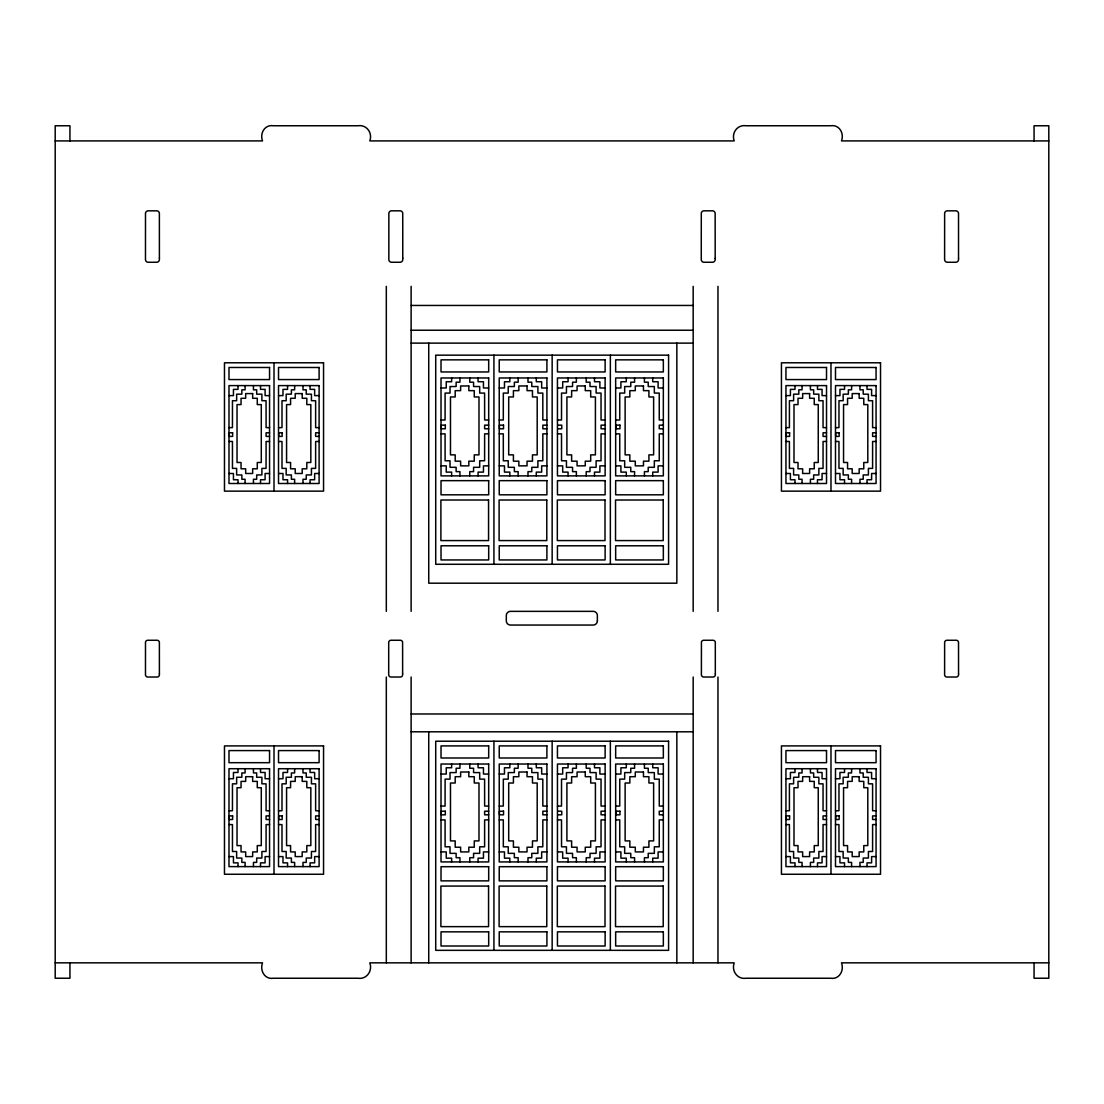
<?xml version="1.0" encoding="UTF-8"?>
<svg xmlns="http://www.w3.org/2000/svg" width="1104" height="1104" viewBox="0 0 1104 1104"><rect width="100%" height="100%" fill="white"/><g stroke="black" fill="none" stroke-linecap="round" stroke-linejoin="round"><path stroke-width="1.5" d="M55.2 140.912L262.517 140.912C259.619 133.17 264.836 124.366 273.364 125.759L357.986 125.759C366.5 124.421 372.779 132.756 369.826 140.912L734.188 140.912C731.234 132.756 737.527 124.421 746.042 125.759L830.65 125.759C839.178 124.366 844.408 133.17 841.496 140.912L1048.8 140.912M411.13 305.449L693.174 305.449M411.13 330.234L693.174 330.234M411.13 343.123L693.174 343.123M441.02 387.987L446.251 387.987L446.251 381.736L451.633 381.736L451.633 377.968M488.686 387.987L483.455 387.987L483.455 381.736L478.073 381.736L478.073 377.968M499.229 387.987L504.473 387.987L504.473 381.736L509.841 381.736L509.841 377.968M546.908 387.987L541.664 387.987L541.664 381.736L536.296 381.736L536.296 377.968M557.451 387.987L562.681 387.987L562.681 381.736L568.063 381.736L568.063 377.968M605.116 387.987L599.886 387.987L599.886 381.736L594.504 381.736L594.504 377.968M615.659 387.987L620.903 387.987L620.903 381.736L626.285 381.736L626.285 377.968M663.338 387.987L658.108 387.987L658.108 381.736L652.726 381.736L652.726 377.968M228.983 395.618L233.441 395.618L233.441 389.367L238.009 389.367L238.009 385.6M269.555 395.618L265.098 395.618L265.098 389.367L260.516 389.367L260.516 385.6M278.525 395.618L282.983 395.618L282.983 389.367L287.564 389.367L287.564 385.6M319.097 395.618L314.64 395.618L314.64 389.367L310.058 389.367L310.058 385.6M785.951 395.618L790.409 395.618L790.409 389.367L794.99 389.367L794.99 385.6M826.523 395.618L822.066 395.618L822.066 389.367L817.484 389.367L817.484 385.6M835.493 395.618L839.951 395.618L839.951 389.367L844.532 389.367L844.532 385.6M876.065 395.618L871.608 395.618L871.608 389.367L867.026 389.367L867.026 385.6M441.02 420.003L445.078 420.003L445.105 393.079L450.018 393.079L450.018 386.538L456.131 386.538L456.131 382.191L459.94 382.191L459.94 377.968M488.686 420.003L484.628 420.003L484.601 393.079L479.688 393.079L479.688 386.538L473.575 386.538L473.575 382.191L469.766 382.191L469.766 377.968M499.229 420.003L503.3 420.003L503.327 393.079L508.24 393.079L508.24 386.538L514.354 386.538L514.354 382.191L518.149 382.191L518.149 377.968M546.908 420.003L542.837 420.003L542.809 393.079L537.896 393.079L537.896 386.538L531.783 386.538L531.783 382.191L527.988 382.191L527.988 377.968M557.451 420.003L561.508 420.003L561.536 393.079L566.449 393.079L566.449 386.538L572.562 386.538L572.562 382.191L576.371 382.191L576.371 377.968M605.116 420.003L601.059 420.003L601.031 393.079L596.119 393.079L596.119 386.538L590.005 386.538L590.005 382.191L586.196 382.191L586.196 377.968M615.659 420.003L619.73 420.003L619.758 393.079L624.671 393.079L624.671 386.538L630.784 386.538L630.784 382.191L634.579 382.191L634.579 377.968M663.338 420.003L659.267 420.003L659.24 393.079L654.341 393.079L654.341 386.538L648.214 386.538L648.214 382.191L644.419 382.191L644.419 377.968M488.686 425.15L484.628 425.15L484.628 428.78L488.686 428.78M546.908 425.15L542.837 425.15L542.837 428.78L546.908 428.78M557.658 425.15L561.729 425.15L561.729 428.78L557.658 428.78M605.116 425.15L601.059 425.15L601.059 428.78L605.116 428.78M663.338 425.15L659.267 425.15L659.267 428.78L663.338 428.78M228.983 427.634L232.447 427.634L232.461 400.711L236.642 400.711L236.642 394.169L241.845 394.169L241.845 389.822L245.088 389.822L245.088 385.6M269.555 427.634L266.092 427.634L266.064 400.711L261.896 400.711L261.896 394.169L256.68 394.169L256.68 389.822L253.451 389.822L253.451 385.6M278.525 427.634L281.989 427.634L282.003 400.711L286.184 400.711L286.184 394.169L291.387 394.169L291.387 389.822L294.63 389.822L294.63 385.6M319.097 427.634L315.634 427.634L315.62 400.711L311.438 400.711L311.438 394.169L306.236 394.169L306.236 389.822L302.993 389.822L302.993 385.6M785.951 427.634L789.415 427.634L789.429 400.711L793.61 400.711L793.61 394.169L798.813 394.169L798.813 389.822L802.056 389.822L802.056 385.6M826.523 427.634L823.06 427.634L823.046 400.711L818.864 400.711L818.864 394.169L813.662 394.169L813.662 389.822L810.419 389.822L810.419 385.6M835.493 427.634L838.957 427.634L838.971 400.711L843.152 400.711L843.152 394.169L848.355 394.169L848.355 389.822L851.598 389.822L851.598 385.6M876.065 427.634L872.602 427.634L872.588 400.711L868.406 400.711L868.406 394.169L863.204 394.169L863.204 389.822L859.961 389.822L859.961 385.6M269.555 432.782L266.092 432.782L266.092 436.397L269.555 436.397M319.097 432.782L315.634 432.782L315.634 436.397L319.097 436.397M826.523 432.782L823.06 432.782L823.06 436.397L826.523 436.397M876.065 432.782L872.602 432.782L872.602 436.397L876.065 436.397M441.02 433.844L445.078 433.844L445.105 460.768L450.018 460.768L450.018 467.309L456.131 467.309L456.131 471.643L459.94 471.643L459.94 475.879M488.686 433.844L484.628 433.844L484.601 460.768L479.688 460.768L479.688 467.309L473.575 467.309L473.575 471.643L469.766 471.643L469.766 475.879M499.229 433.844L503.3 433.844L503.327 460.768L508.24 460.768L508.24 467.309L514.354 467.309L514.354 471.643L518.149 471.643L518.149 475.879M546.908 433.844L542.837 433.844L542.809 460.768L537.896 460.768L537.896 467.309L531.783 467.309L531.783 471.643L527.988 471.643L527.988 475.879M557.451 433.844L561.508 433.844L561.536 460.768L566.449 460.768L566.449 467.309L572.562 467.309L572.562 471.643L576.371 471.643L576.371 475.879M605.116 433.844L601.059 433.844L601.031 460.768L596.119 460.768L596.119 467.309L590.005 467.309L590.005 471.643L586.196 471.643L586.196 475.879M615.659 433.844L619.73 433.844L619.758 460.768L624.671 460.768L624.671 467.309L630.784 467.309L630.784 471.643L634.579 471.643L634.579 475.879M663.338 433.844L659.267 433.844L659.24 460.768L654.341 460.768L654.341 467.309L648.214 467.309L648.214 471.643L644.419 471.643L644.419 475.879M228.983 441.476L232.447 441.476L232.461 468.386L236.642 468.386L236.642 474.941L241.845 474.941L241.845 479.274L245.088 479.274L245.088 483.497M269.555 441.476L266.092 441.476L266.064 468.386L261.896 468.386L261.896 474.941L256.68 474.941L256.68 479.274L253.451 479.274L253.451 483.497M278.525 441.476L281.989 441.476L282.003 468.386L286.184 468.386L286.184 474.941L291.387 474.941L291.387 479.274L294.63 479.274L294.63 483.497M319.097 441.476L315.634 441.476L315.62 468.386L311.438 468.386L311.438 474.941L306.236 474.941L306.236 479.274L302.993 479.274L302.993 483.497M785.951 441.476L789.415 441.476L789.429 468.386L793.61 468.386L793.61 474.941L798.813 474.941L798.813 479.274L802.056 479.274L802.056 483.497M826.523 441.476L823.06 441.476L823.046 468.386L818.864 468.386L818.864 474.941L813.662 474.941L813.662 479.274L810.419 479.274L810.419 483.497M835.493 441.476L838.957 441.476L838.971 468.386L843.152 468.386L843.152 474.941L848.355 474.941L848.355 479.274L851.598 479.274L851.598 483.497M876.065 441.476L872.602 441.476L872.588 468.386L868.406 468.386L868.406 474.941L863.204 474.941L863.204 479.274L859.961 479.274L859.961 483.497M441.02 465.86L446.251 465.86L446.251 472.112L451.633 472.112L451.633 475.879M488.686 465.86L483.455 465.86L483.455 472.112L478.073 472.112L478.073 475.879M499.229 465.86L504.473 465.86L504.473 472.112L509.841 472.112L509.841 475.879M546.908 465.86L541.664 465.86L541.664 472.112L536.296 472.112L536.296 475.879M557.451 465.86L562.681 465.86L562.681 472.112L568.063 472.112L568.063 475.879M605.116 465.86L599.886 465.86L599.886 472.112L594.504 472.112L594.504 475.879M615.659 465.86L620.903 465.86L620.903 472.112L626.285 472.112L626.285 475.879M663.338 465.86L658.108 465.86L658.108 472.112L652.726 472.112L652.726 475.879M228.983 473.492L233.441 473.492L233.441 479.743L238.009 479.743L238.009 483.497M269.555 473.492L265.098 473.492L265.098 479.743L260.516 479.743L260.516 483.497M278.525 473.492L282.983 473.492L282.983 479.743L287.564 479.743L287.564 483.497M319.097 473.492L314.64 473.492L314.64 479.743L310.058 479.743L310.058 483.497M785.951 473.492L790.409 473.492L790.409 479.743L794.99 479.743L794.99 483.497M826.523 473.492L822.066 473.492L822.066 479.743L817.484 479.743L817.484 483.497M835.493 473.492L839.951 473.492L839.951 479.743L844.532 479.743L844.532 483.497M876.065 473.492L871.608 473.492L871.608 479.743L867.026 479.743L867.026 483.497M411.13 713.984L693.174 713.984M411.13 731.8L693.174 731.8M441.02 774.042L446.251 774.042L446.251 767.777L451.633 767.777L451.633 764.023M488.686 774.042L483.455 774.042L483.455 767.777L478.073 767.777L478.073 764.023M499.229 774.042L504.473 774.042L504.473 767.777L509.841 767.777L509.841 764.023M546.908 774.042L541.664 774.042L541.664 767.777L536.296 767.777L536.296 764.023M557.451 774.042L562.681 774.042L562.681 767.777L568.063 767.777L568.063 764.023M605.116 774.042L599.886 774.042L599.886 767.777L594.504 767.777L594.504 764.023M615.659 774.042L620.903 774.042L620.903 767.777L626.285 767.777L626.285 764.023M663.338 774.042L658.108 774.042L658.108 767.777L652.726 767.777L652.726 764.023M228.983 778.72L233.441 778.72L233.441 772.469L238.009 772.469L238.009 768.715M269.555 778.72L265.098 778.72L265.098 772.469L260.516 772.469L260.516 768.715M278.525 778.72L282.983 778.72L282.983 772.469L287.564 772.469L287.564 768.715M319.097 778.72L314.64 778.72L314.64 772.469L310.058 772.469L310.058 768.715M785.951 778.72L790.409 778.72L790.409 772.469L794.99 772.469L794.99 768.715M826.523 778.72L822.066 778.72L822.066 772.469L817.484 772.469L817.484 768.715M835.493 778.72L839.951 778.72L839.951 772.469L844.532 772.469L844.532 768.715M876.065 778.72L871.608 778.72L871.608 772.469L867.026 772.469L867.026 768.715M441.02 806.058L445.078 806.058L445.105 779.134L450.018 779.134L450.018 772.593L456.131 772.593L456.131 768.246L459.94 768.246L459.94 764.023M488.686 806.058L484.628 806.058L484.601 779.134L479.688 779.134L479.688 772.593L473.575 772.593L473.575 768.246L469.766 768.246L469.766 764.023M499.229 806.058L503.3 806.058L503.327 779.134L508.24 779.134L508.24 772.593L514.354 772.593L514.354 768.246L518.149 768.246L518.149 764.023M546.908 806.058L542.837 806.058L542.809 779.134L537.896 779.134L537.896 772.593L531.783 772.593L531.783 768.246L527.988 768.246L527.988 764.023M557.451 806.058L561.508 806.058L561.536 779.134L566.449 779.134L566.449 772.593L572.562 772.593L572.562 768.246L576.371 768.246L576.371 764.023M605.116 806.058L601.059 806.058L601.031 779.134L596.119 779.134L596.119 772.593L590.005 772.593L590.005 768.246L586.196 768.246L586.196 764.023M615.659 806.058L619.73 806.058L619.758 779.134L624.671 779.134L624.671 772.593L630.784 772.593L630.784 768.246L634.579 768.246L634.579 764.023M663.338 806.058L659.267 806.058L659.24 779.134L654.341 779.134L654.341 772.593L648.214 772.593L648.214 768.246L644.419 768.246L644.419 764.023M228.983 810.75L232.447 810.75L232.461 783.826L236.642 783.826L236.642 777.271L241.845 777.271L241.845 772.938L245.088 772.938L245.088 768.715M269.555 810.75L266.092 810.75L266.064 783.826L261.896 783.826L261.896 777.271L256.68 777.271L256.68 772.938L253.451 772.938L253.451 768.715M278.525 810.75L281.989 810.75L282.003 783.826L286.184 783.826L286.184 777.271L291.387 777.271L291.387 772.938L294.63 772.938L294.63 768.715M319.097 810.75L315.634 810.75L315.62 783.826L311.438 783.826L311.438 777.271L306.236 777.271L306.236 772.938L302.993 772.938L302.993 768.715M785.951 810.75L789.415 810.75L789.429 783.826L793.61 783.826L793.61 777.271L798.813 777.271L798.813 772.938L802.056 772.938L802.056 768.715M826.523 810.75L823.06 810.75L823.046 783.826L818.864 783.826L818.864 777.271L813.662 777.271L813.662 772.938L810.419 772.938L810.419 768.715M835.493 810.75L838.957 810.75L838.971 783.826L843.152 783.826L843.152 777.271L848.355 777.271L848.355 772.938L851.598 772.938L851.598 768.715M876.065 810.75L872.602 810.75L872.588 783.826L868.406 783.826L868.406 777.271L863.204 777.271L863.204 772.938L859.961 772.938L859.961 768.715M488.686 811.205L484.628 811.205L484.628 814.821L488.686 814.821M546.908 811.205L542.837 811.205L542.837 814.821L546.908 814.821M557.658 811.205L561.729 811.205L561.729 814.821L557.658 814.821M605.116 811.205L601.059 811.205L601.059 814.821L605.116 814.821M663.338 811.205L659.267 811.205L659.267 814.821L663.338 814.821M269.555 815.897L266.092 815.897L266.092 819.513L269.555 819.513M319.097 815.897L315.634 815.897L315.634 819.513L319.097 819.513M826.523 815.897L823.06 815.897L823.06 819.513L826.523 819.513M876.065 815.897L872.602 815.897L872.602 819.513L876.065 819.513M441.02 819.886L445.078 819.886L445.105 846.809L450.018 846.809L450.018 853.351L456.131 853.351L456.131 857.698L459.94 857.698L459.94 861.92M488.686 819.886L484.628 819.886L484.601 846.809L479.688 846.809L479.688 853.351L473.575 853.351L473.575 857.698L469.766 857.698L469.766 861.92M499.229 819.886L503.3 819.886L503.327 846.809L508.24 846.809L508.24 853.351L514.354 853.351L514.354 857.698L518.149 857.698L518.149 861.92M546.908 819.886L542.837 819.886L542.809 846.809L537.896 846.809L537.896 853.351L531.783 853.351L531.783 857.698L527.988 857.698L527.988 861.92M557.451 819.886L561.508 819.886L561.536 846.809L566.449 846.809L566.449 853.351L572.562 853.351L572.562 857.698L576.371 857.698L576.371 861.92M605.116 819.886L601.059 819.886L601.031 846.809L596.119 846.809L596.119 853.351L590.005 853.351L590.005 857.698L586.196 857.698L586.196 861.92M615.659 819.886L619.73 819.886L619.758 846.809L624.671 846.809L624.671 853.351L630.784 853.351L630.784 857.698L634.579 857.698L634.579 861.92M663.338 819.886L659.267 819.886L659.24 846.809L654.341 846.809L654.341 853.351L648.214 853.351L648.214 857.698L644.419 857.698L644.419 861.92M228.983 824.578L232.447 824.578L232.461 851.501L236.642 851.501L236.642 858.043L241.845 858.043L241.845 862.39L245.088 862.39L245.088 866.612M269.555 824.578L266.092 824.578L266.064 851.501L261.896 851.501L261.896 858.043L256.68 858.043L256.68 862.39L253.451 862.39L253.451 866.612M278.525 824.578L281.989 824.578L282.003 851.501L286.184 851.501L286.184 858.043L291.387 858.043L291.387 862.39L294.63 862.39L294.63 866.612M319.097 824.578L315.634 824.578L315.62 851.501L311.438 851.501L311.438 858.043L306.236 858.043L306.236 862.39L302.993 862.39L302.993 866.612M785.951 824.578L789.415 824.578L789.429 851.501L793.61 851.501L793.61 858.043L798.813 858.043L798.813 862.39L802.056 862.39L802.056 866.612M826.523 824.578L823.06 824.578L823.046 851.501L818.864 851.501L818.864 858.043L813.662 858.043L813.662 862.39L810.419 862.39L810.419 866.612M835.493 824.578L838.957 824.578L838.971 851.501L843.152 851.501L843.152 858.043L848.355 858.043L848.355 862.39L851.598 862.39L851.598 866.612M876.065 824.578L872.602 824.578L872.588 851.501L868.406 851.501L868.406 858.043L863.204 858.043L863.204 862.39L859.961 862.39L859.961 866.612M441.02 851.915L446.251 851.915L446.251 858.167L451.633 858.167L451.633 861.92M488.686 851.915L483.455 851.915L483.455 858.167L478.073 858.167L478.073 861.92M499.229 851.915L504.473 851.915L504.473 858.167L509.841 858.167L509.841 861.92M546.908 851.915L541.664 851.915L541.664 858.167L536.296 858.167L536.296 861.92M557.451 851.915L562.681 851.915L562.681 858.167L568.063 858.167L568.063 861.92M605.116 851.915L599.886 851.915L599.886 858.167L594.504 858.167L594.504 861.92M615.659 851.915L620.903 851.915L620.903 858.167L626.285 858.167L626.285 861.92M663.338 851.915L658.108 851.915L658.108 858.167L652.726 858.167L652.726 861.92M228.983 856.594L233.441 856.594L233.441 862.859L238.009 862.859L238.009 866.612M269.555 856.594L265.098 856.594L265.098 862.859L260.516 862.859L260.516 866.612M278.525 856.594L282.983 856.594L282.983 862.859L287.564 862.859L287.564 866.612M319.097 856.594L314.64 856.594L314.64 862.859L310.058 862.859L310.058 866.612M785.951 856.594L790.409 856.594L790.409 862.859L794.99 862.859L794.99 866.612M826.523 856.594L822.066 856.594L822.066 862.859L817.484 862.859L817.484 866.612M835.493 856.594L839.951 856.594L839.951 862.859L844.532 862.859L844.532 866.612M876.065 856.594L871.608 856.594L871.608 862.859L867.026 862.859L867.026 866.612M55.2 962.84L262.517 962.84C259.647 970.582 264.712 979.634 273.364 978.241L357.986 978.241C366.625 979.593 372.766 971.009 369.826 962.84L734.188 962.84C731.262 971.009 737.403 979.593 746.042 978.241L830.65 978.241C839.302 979.634 844.381 970.582 841.496 962.84L1048.8 962.84M1034.062 140.912L1034.062 125.773L1048.8 125.759L1048.8 978.227L1034.062 978.241L1034.062 962.84M830.981 362.788L830.981 491.142M830.981 745.904L830.981 874.258M717.973 286.35L717.973 611.34M717.973 677.028L717.973 962.84M693.174 286.35L693.174 611.34M693.174 677.028L693.174 962.84M676.835 343.123L676.835 583.188L428.738 583.188L428.738 343.123M676.835 731.8L676.835 962.895M610.36 355.157L610.36 564.282M610.36 741.212L610.36 950.337M552.152 355.157L552.152 564.282M552.152 741.212L552.152 950.337M493.93 355.157L493.93 564.282M493.93 741.212L493.93 950.337M428.738 731.8L428.738 962.895M411.13 286.35L411.13 611.34M411.13 677.028L411.13 962.84M386.317 286.35L386.317 611.34M386.317 677.028L386.317 962.84M274.013 362.788L274.013 491.142M274.013 745.904L274.013 874.258M69.938 140.912L69.938 125.773L55.2 125.759L55.2 978.227L69.938 978.241L69.938 962.84M159.404 258.032L159.404 259.592A2.732 2.732 0 0 1 156.671 262.255L148.226 262.255A2.732 2.732 0 0 1 145.48 259.661L145.493 213.21A2.732 2.732 0 0 1 147.95 210.836L156.878 210.823A2.732 2.732 0 0 1 159.376 213.155L159.404 258.032M159.404 673.675L159.404 674.765A2.318 2.318 0 0 1 157.085 677.028L147.798 677.028A2.318 2.318 0 0 1 145.48 674.82L145.493 642.28A2.318 2.318 0 0 1 147.563 640.265L157.265 640.265A2.318 2.318 0 0 1 159.376 642.224L159.404 673.675M402.629 673.675L402.629 674.765A2.318 2.318 0 0 1 400.31 677.028L391.009 677.028A2.318 2.318 0 0 1 388.691 674.82L388.705 642.28A2.318 2.318 0 0 1 390.775 640.265L400.476 640.265A2.318 2.318 0 0 1 402.601 642.224L402.629 673.675M402.767 258.032L402.767 259.592A2.732 2.732 0 0 1 400.021 262.255L391.589 262.255A2.732 2.732 0 0 1 388.843 259.661L388.856 213.21A2.732 2.732 0 0 1 391.299 210.836L400.228 210.823A2.732 2.732 0 0 1 402.739 213.155L402.767 258.032M715.185 258.419L715.185 259.661A2.732 2.732 0 0 1 712.439 262.255L703.993 262.255A2.732 2.732 0 0 1 701.261 259.592L701.288 213.141A2.732 2.732 0 0 1 703.786 210.823L712.715 210.836A2.732 2.732 0 0 1 715.157 213.21L715.185 258.419M958.534 258.419L958.534 259.661A2.732 2.732 0 0 1 955.788 262.255L947.356 262.255A2.732 2.732 0 0 1 944.61 259.592L944.638 213.141A2.732 2.732 0 0 1 947.149 210.823L956.078 210.836A2.732 2.732 0 0 1 958.52 213.21L958.534 258.419M715.323 673.937L715.323 674.82A2.318 2.318 0 0 1 713.005 677.028L703.717 677.028A2.318 2.318 0 0 1 701.399 674.765L701.426 642.224A2.318 2.318 0 0 1 703.538 640.265L713.239 640.265A2.318 2.318 0 0 1 715.309 642.28L715.323 673.937M958.548 673.937L958.548 674.82A2.318 2.318 0 0 1 956.216 677.028L946.928 677.028A2.318 2.318 0 0 1 944.61 674.765L944.638 642.224A2.318 2.318 0 0 1 946.763 640.265L956.464 640.265A2.318 2.318 0 0 1 958.52 642.28L958.548 673.937M597.374 620.683L597.374 620.959A4.195 4.195 0 0 1 593.179 625.057L510.559 625.057A4.195 4.195 0 0 1 506.308 621.069L506.308 615.577A4.195 4.195 0 0 1 510.076 611.368L593.497 611.354A4.195 4.195 0 0 1 597.374 615.549L597.374 620.683M668.582 355.157L435.721 355.157L435.721 564.282L668.582 564.282L668.582 355.157M488.686 359.849L441.02 359.849L441.02 371.951L488.686 371.951L488.686 359.849M546.908 359.849L499.229 359.849L499.229 371.951L546.908 371.951L546.908 359.849M605.116 359.849L557.451 359.849L557.451 371.951L605.116 371.951L605.116 359.849M663.338 359.849L615.659 359.849L615.659 371.951L663.338 371.951L663.338 359.849M323.555 362.788L224.471 362.788L224.471 491.142L323.555 491.142L323.555 362.788M880.523 362.788L781.439 362.788L781.439 491.142L880.523 491.142L880.523 362.788M269.555 367.48L228.983 367.48L228.983 379.569L269.555 379.569L269.555 367.48M319.097 367.48L278.525 367.48L278.525 379.569L319.097 379.569L319.097 367.48M826.523 367.48L785.951 367.48L785.951 379.569L826.523 379.569L826.523 367.48M876.065 367.48L835.493 367.48L835.493 379.569L876.065 379.569L876.065 367.48M488.686 377.968L441.02 377.968L441.02 475.879L488.686 475.879L488.686 377.968M546.908 377.968L499.229 377.968L499.229 475.879L546.908 475.879L546.908 377.968M605.116 377.968L557.451 377.968L557.451 475.879L605.116 475.879L605.116 377.968M663.338 377.968L615.659 377.968L615.659 475.879L663.338 475.879L663.338 377.968M269.555 385.6L228.983 385.6L228.983 483.497L269.555 483.497L269.555 385.6M319.097 385.6L278.525 385.6L278.525 483.497L319.097 483.497L319.097 385.6M826.523 385.6L785.951 385.6L785.951 483.497L826.523 483.497L826.523 385.6M876.065 385.6L835.493 385.6L835.493 483.497L876.065 483.497L876.065 385.6M468.827 385.958L460.63 385.958L460.63 390.65L455.193 390.65L455.193 396.957L450.473 396.957L450.473 454.862L455.193 454.862L455.193 461.168L460.63 461.168L460.63 465.86L468.827 465.86L468.827 461.168L474.265 461.168L474.265 454.862L478.984 454.862L478.984 396.957L474.265 396.957L474.265 390.65L468.827 390.65L468.827 385.958M527.036 385.958L518.852 385.958L518.852 390.65L513.415 390.65L513.415 396.957L508.696 396.957L508.696 454.862L513.415 454.862L513.415 461.168L518.852 461.168L518.852 465.86L527.036 465.86L527.036 461.168L532.473 461.168L532.473 454.862L537.193 454.862L537.193 396.957L532.473 396.957L532.473 390.65L527.036 390.65L527.036 385.958M585.258 385.958L577.075 385.958L577.075 390.65L571.624 390.65L571.624 396.957L566.904 396.957L566.904 454.862L571.624 454.862L571.624 461.168L577.075 461.168L577.075 465.86L585.258 465.86L585.258 461.168L590.695 461.168L590.695 454.862L595.415 454.862L595.415 396.957L590.695 396.957L590.695 390.65L585.258 390.65L585.258 385.958M643.466 385.958L635.283 385.958L635.283 390.65L629.846 390.65L629.846 396.957L625.126 396.957L625.126 454.862L629.846 454.862L629.846 461.168L635.283 461.168L635.283 465.86L643.466 465.86L643.466 461.168L648.917 461.168L648.917 454.862L653.623 454.862L653.623 396.957L648.917 396.957L648.917 390.65L643.466 390.65L643.466 385.958M252.65 393.59L245.681 393.59L245.681 398.282L241.045 398.282L241.045 404.588L237.029 404.588L237.029 462.493L241.045 462.493L241.045 468.8L245.681 468.8L245.681 473.492L252.65 473.492L252.65 468.8L257.273 468.8L257.273 462.493L261.289 462.493L261.289 404.588L257.273 404.588L257.273 398.282L252.65 398.282L252.65 393.59M302.192 393.59L295.223 393.59L295.223 398.282L290.587 398.282L290.587 404.588L286.571 404.588L286.571 462.493L290.587 462.493L290.587 468.8L295.223 468.8L295.223 473.492L302.192 473.492L302.192 468.8L306.815 468.8L306.815 462.493L310.831 462.493L310.831 404.588L306.815 404.588L306.815 398.282L302.192 398.282L302.192 393.59M809.618 393.59L802.649 393.59L802.649 398.282L798.013 398.282L798.013 404.588L793.997 404.588L793.997 462.493L798.013 462.493L798.013 468.8L802.649 468.8L802.649 473.492L809.618 473.492L809.618 468.8L814.241 468.8L814.241 462.493L818.257 462.493L818.257 404.588L814.241 404.588L814.241 398.282L809.618 398.282L809.618 393.59M859.16 393.59L852.191 393.59L852.191 398.282L847.568 398.282L847.568 404.588L843.553 404.588L843.553 462.493L847.568 462.493L847.568 468.8L852.191 468.8L852.191 473.492L859.16 473.492L859.16 468.8L863.783 468.8L863.783 462.493L867.799 462.493L867.799 404.588L863.783 404.588L863.783 398.282L859.16 398.282L859.16 393.59M445.298 425.15L441.227 425.15L441.227 428.78L445.298 428.78L445.298 425.15M503.521 425.15L499.45 425.15L499.45 428.78L503.521 428.78L503.521 425.15M619.951 425.15L615.88 425.15L615.88 428.78L619.951 428.78L619.951 425.15M232.627 432.782L229.163 432.782L229.163 436.397L232.627 436.397L232.627 432.782M282.169 432.782L278.705 432.782L278.705 436.397L282.169 436.397L282.169 432.782M789.595 432.782L786.131 432.782L786.131 436.397L789.595 436.397L789.595 432.782M839.137 432.782L835.673 432.782L835.673 436.397L839.137 436.397L839.137 432.782M488.686 480.654L441.02 480.654L441.02 494.813L488.686 494.813L488.686 480.654M546.908 480.654L499.229 480.654L499.229 494.813L546.908 494.813L546.908 480.654M605.116 480.654L557.451 480.654L557.451 494.813L605.116 494.813L605.116 480.654M663.338 480.654L615.659 480.654L615.659 494.813L663.338 494.813L663.338 480.654M488.561 500.015L440.896 500.015L440.896 540.587L488.561 540.587L488.561 500.015M546.784 500.015L499.105 500.015L499.105 540.587L546.784 540.587L546.784 500.015M605.006 500.015L557.327 500.015L557.327 540.587L605.006 540.587L605.006 500.015M663.214 500.015L615.535 500.015L615.535 540.587L663.214 540.587L663.214 500.015M488.686 545.79L441.02 545.79L441.02 559.949L488.686 559.949L488.686 545.79M546.908 545.79L499.229 545.79L499.229 559.949L546.908 559.949L546.908 545.79M605.116 545.79L557.451 545.79L557.451 559.949L605.116 559.949L605.116 545.79M663.338 545.79L615.659 545.79L615.659 559.949L663.338 559.949L663.338 545.79M668.582 741.212L435.721 741.212L435.721 950.337L668.582 950.337L668.582 741.212M323.555 745.904L224.471 745.904L224.471 874.258L323.555 874.258L323.555 745.904M488.686 745.904L441.02 745.904L441.02 757.993L488.686 757.993L488.686 745.904M546.908 745.904L499.229 745.904L499.229 757.993L546.908 757.993L546.908 745.904M605.116 745.904L557.451 745.904L557.451 757.993L605.116 757.993L605.116 745.904M663.338 745.904L615.659 745.904L615.659 757.993L663.338 757.993L663.338 745.904M880.523 745.904L781.439 745.904L781.439 874.258L880.523 874.258L880.523 745.904M269.555 750.582L228.983 750.582L228.983 762.685L269.555 762.685L269.555 750.582M319.097 750.582L278.525 750.582L278.525 762.685L319.097 762.685L319.097 750.582M826.523 750.582L785.951 750.582L785.951 762.685L826.523 762.685L826.523 750.582M876.065 750.582L835.493 750.582L835.493 762.685L876.065 762.685L876.065 750.582M488.686 764.023L441.02 764.023L441.02 861.92L488.686 861.92L488.686 764.023M546.908 764.023L499.229 764.023L499.229 861.92L546.908 861.92L546.908 764.023M605.116 764.023L557.451 764.023L557.451 861.92L605.116 861.92L605.116 764.023M663.338 764.023L615.659 764.023L615.659 861.92L663.338 861.92L663.338 764.023M269.555 768.715L228.983 768.715L228.983 866.612L269.555 866.612L269.555 768.715M319.097 768.715L278.525 768.715L278.525 866.612L319.097 866.612L319.097 768.715M826.523 768.715L785.951 768.715L785.951 866.612L826.523 866.612L826.523 768.715M876.065 768.715L835.493 768.715L835.493 866.612L876.065 866.612L876.065 768.715M468.827 772.013L460.63 772.013L460.63 776.705L455.193 776.705L455.193 783.012L450.473 783.012L450.473 840.903L455.193 840.903L455.193 847.223L460.63 847.223L460.63 851.915L468.827 851.915L468.827 847.223L474.265 847.223L474.265 840.903L478.984 840.903L478.984 783.012L474.265 783.012L474.265 776.705L468.827 776.705L468.827 772.013M527.036 772.013L518.852 772.013L518.852 776.705L513.415 776.705L513.415 783.012L508.696 783.012L508.696 840.903L513.415 840.903L513.415 847.223L518.852 847.223L518.852 851.915L527.036 851.915L527.036 847.223L532.473 847.223L532.473 840.903L537.193 840.903L537.193 783.012L532.473 783.012L532.473 776.705L527.036 776.705L527.036 772.013M585.258 772.013L577.075 772.013L577.075 776.705L571.624 776.705L571.624 783.012L566.904 783.012L566.904 840.903L571.624 840.903L571.624 847.223L577.075 847.223L577.075 851.915L585.258 851.915L585.258 847.223L590.695 847.223L590.695 840.903L595.415 840.903L595.415 783.012L590.695 783.012L590.695 776.705L585.258 776.705L585.258 772.013M643.466 772.013L635.283 772.013L635.283 776.705L629.846 776.705L629.846 783.012L625.126 783.012L625.126 840.903L629.846 840.903L629.846 847.223L635.283 847.223L635.283 851.915L643.466 851.915L643.466 847.223L648.917 847.223L648.917 840.903L653.623 840.903L653.623 783.012L648.917 783.012L648.917 776.705L643.466 776.705L643.466 772.013M252.65 776.705L245.681 776.705L245.681 781.384L241.045 781.384L241.045 787.704L237.029 787.704L237.029 845.595L241.045 845.595L241.045 851.915L245.681 851.915L245.681 856.594L252.65 856.594L252.65 851.915L257.273 851.915L257.273 845.595L261.289 845.595L261.289 787.704L257.273 787.704L257.273 781.384L252.65 781.384L252.65 776.705M302.192 776.705L295.223 776.705L295.223 781.384L290.587 781.384L290.587 787.704L286.571 787.704L286.571 845.595L290.587 845.595L290.587 851.915L295.223 851.915L295.223 856.594L302.192 856.594L302.192 851.915L306.815 851.915L306.815 845.595L310.831 845.595L310.831 787.704L306.815 787.704L306.815 781.384L302.192 781.384L302.192 776.705M809.618 776.705L802.649 776.705L802.649 781.384L798.013 781.384L798.013 787.704L793.997 787.704L793.997 845.595L798.013 845.595L798.013 851.915L802.649 851.915L802.649 856.594L809.618 856.594L809.618 851.915L814.241 851.915L814.241 845.595L818.257 845.595L818.257 787.704L814.241 787.704L814.241 781.384L809.618 781.384L809.618 776.705M859.16 776.705L852.191 776.705L852.191 781.384L847.568 781.384L847.568 787.704L843.553 787.704L843.553 845.595L847.568 845.595L847.568 851.915L852.191 851.915L852.191 856.594L859.16 856.594L859.16 851.915L863.783 851.915L863.783 845.595L867.799 845.595L867.799 787.704L863.783 787.704L863.783 781.384L859.16 781.384L859.16 776.705M445.298 811.205L441.227 811.205L441.227 814.821L445.298 814.821L445.298 811.205M503.521 811.205L499.45 811.205L499.45 814.821L503.521 814.821L503.521 811.205M619.951 811.205L615.88 811.205L615.88 814.821L619.951 814.821L619.951 811.205M232.627 815.897L229.163 815.897L229.163 819.513L232.627 819.513L232.627 815.897M282.169 815.897L278.705 815.897L278.705 819.513L282.169 819.513L282.169 815.897M789.595 815.897L786.131 815.897L786.131 819.513L789.595 819.513L789.595 815.897M839.137 815.897L835.673 815.897L835.673 819.513L839.137 819.513L839.137 815.897M488.686 866.695L441.02 866.695L441.02 880.868L488.686 880.868L488.686 866.695M546.908 866.695L499.229 866.695L499.229 880.868L546.908 880.868L546.908 866.695M605.116 866.695L557.451 866.695L557.451 880.868L605.116 880.868L605.116 866.695M663.338 866.695L615.659 866.695L615.659 880.868L663.338 880.868L663.338 866.695M488.561 886.07L440.896 886.07L440.896 926.642L488.561 926.642L488.561 886.07M546.784 886.07L499.105 886.07L499.105 926.642L546.784 926.642L546.784 886.07M605.006 886.07L557.327 886.07L557.327 926.642L605.006 926.642L605.006 886.07M663.214 886.07L615.535 886.07L615.535 926.642L663.214 926.642L663.214 886.07M488.686 931.845L441.02 931.845L441.02 946.004L488.686 946.004L488.686 931.845M546.908 931.845L499.229 931.845L499.229 946.004L546.908 946.004L546.908 931.845M605.116 931.845L557.451 931.845L557.451 946.004L605.116 946.004L605.116 931.845M663.338 931.845L615.659 931.845L615.659 946.004L663.338 946.004L663.338 931.845"/></g></svg>
